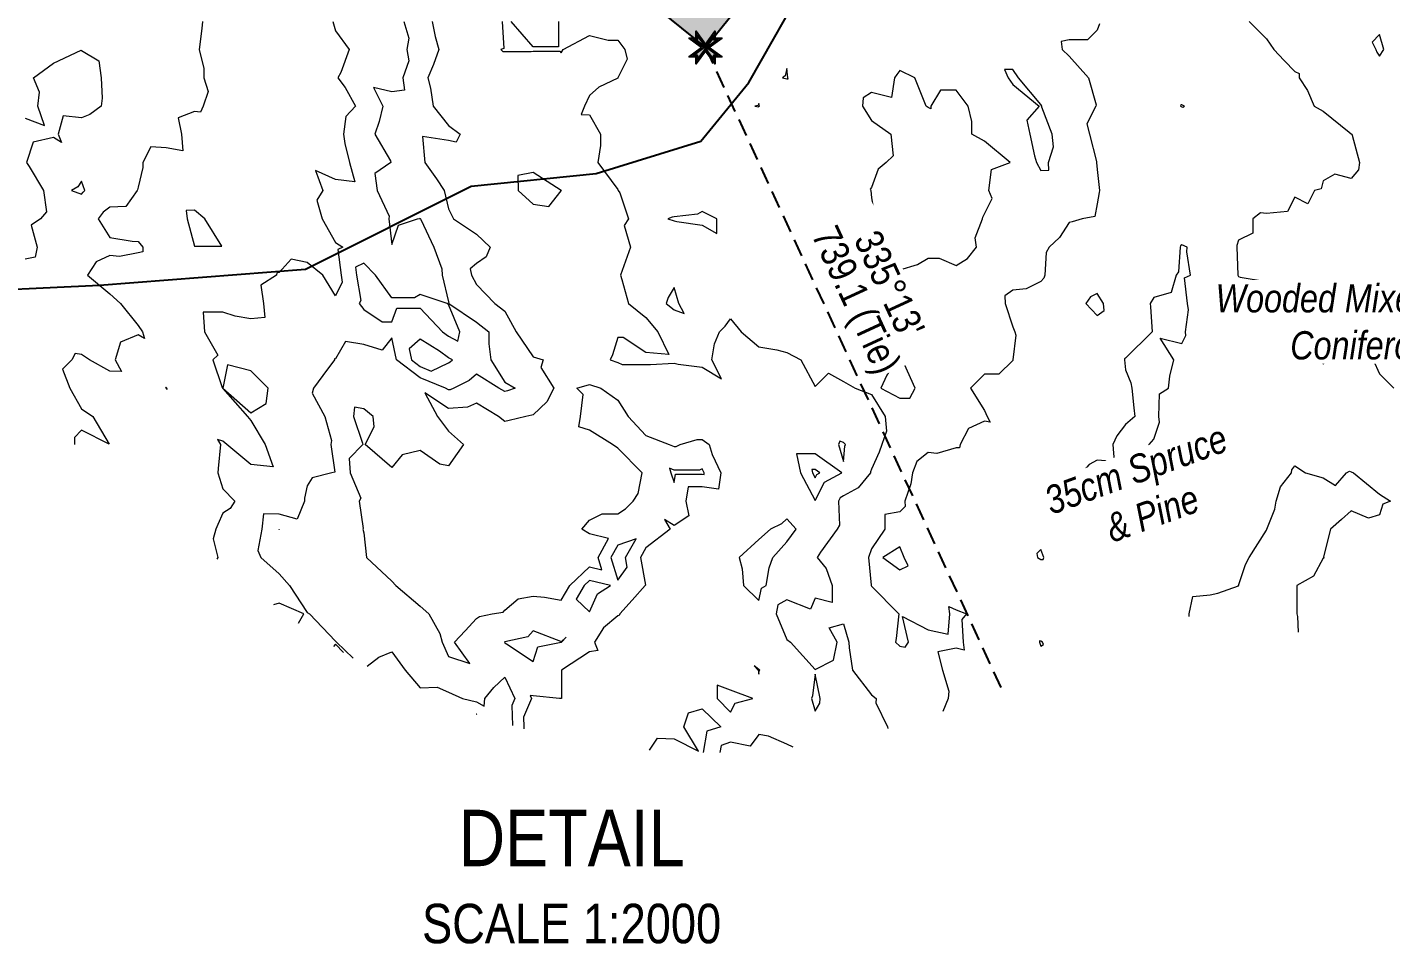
# Model space of a CAD drawing. Extents: x 528314 to 531043, y 6043383 to 6045203.
# Drawn here: x 529180.7 to 529664, y 6043411.6 to 6043739.3 of the extents above; entities that cross this region are included whole.
import ezdxf

# ---------------------------------------------------------------- set-up
doc = ezdxf.new("R2010")
doc.units = 0
doc.header["$LTSCALE"] = 5
doc.linetypes.add('foc-TIELINE', pattern=[1.875, 1.25, -0.625])
doc.layers.add('C-TOPO-MAJR', color=7, linetype='Continuous', lineweight=15, true_color=0xd3aa5f)
doc.layers.add('C-TOPO-MINR', color=7, linetype='Continuous', lineweight=13, true_color=0xe9d5af)
for name, color, linetype in [('DETAIL-T', 7, 'Continuous'), ('L-BD', 7, 'Continuous'), ('L-MON', 1, 'Continuous'), ('L-TIE', 7, 'foc-TIELINE'), ('P-PROPOSED', 10, 'Continuous'), ('P-PROPOSED-H', 21, 'Continuous'), ('T-BUSH-T', 110, 'Continuous'), ('WETLAND', 143, 'Continuous')]:
    doc.layers.add(name, color=color, linetype=linetype)
doc.styles.add('80CG', font='ARIALN.TTF', dxfattribs={"height": 10})
doc.styles.add('80L', font='ARIALN.TTF', dxfattribs={"height": 10})

# ---------------------------------------------------------------- blocks, each defined once
blk = doc.blocks.new('TEMP')
h = blk.add_hatch(color=255)
h.dxf.hatch_style = 1
h.paths.add_polyline_path([(0, 0.251), (-0.666, 1.152), (-0.666, 0.666), (-1.152, 0.666), (-0.251, 0), (-1.152, -0.666), (-0.666, -0.666), (-0.666, -1.152), (0, -0.251), (0.666, -1.152), (0.666, -0.666), (1.152, -0.666), (0.251, 0), (1.152, 0.666), (0.666, 0.666), (0.666, 1.152)])
h.paths.add_polyline_path([(0.566, 0.849), (0.566, 0.566), (0.849, 0.566), (0.083, 0), (0.849, -0.566), (0.566, -0.566), (0.566, -0.849), (0, -0.083), (-0.566, -0.849), (-0.566, -0.566), (-0.849, -0.566), (-0.083, 0), (-0.849, 0.566), (-0.566, 0.566), (-0.566, 0.849), (0, 0.083)], flags=16)
h = blk.add_hatch(color=1)
h.dxf.hatch_style = 1
h.paths.add_polyline_path([(0, 0.083), (-0.566, 0.849), (-0.566, 0.566), (-0.849, 0.566), (-0.083, 0), (-0.849, -0.566), (-0.566, -0.566), (-0.566, -0.849), (0, -0.083), (0.566, -0.849), (0.566, -0.566), (0.849, -0.566), (0.083, 0), (0.849, 0.566), (0.566, 0.566), (0.566, 0.849)])
at = {"color": 1}
for p, q in [((-0.083, 0), (0.083, 0)), ((0, 0.083), (0, -0.083))]:
    blk.add_line(p, q, dxfattribs=at)
at = {"color": 255, "flags": 128}
blk.add_lwpolyline([(-0.251, 0), (-1.152, 0.666), (-0.666, 0.666), (-0.666, 1.152), (0, 0.251), (0.666, 1.152), (0.666, 0.666), (1.152, 0.666), (0.251, 0), (1.152, -0.666), (0.666, -0.666), (0.666, -1.152), (0, -0.251), (-0.666, -1.152), (-0.666, -0.666), (-1.152, -0.666)], close=True, dxfattribs=at)
at = {"color": 1, "flags": 128}
blk.add_lwpolyline([(-0.083, 0), (-0.849, 0.566), (-0.566, 0.566), (-0.566, 0.849), (0, 0.083), (0.566, 0.849), (0.566, 0.566), (0.849, 0.566), (0.083, 0), (0.849, -0.566), (0.566, -0.566), (0.566, -0.849), (0, -0.083), (-0.566, -0.849), (-0.566, -0.566), (-0.849, -0.566)], close=True, dxfattribs=at)

msp = doc.modelspace()

# ---------------------------------------------------------------- hatches: boundary and pattern name
at = {"layer": 'P-PROPOSED-H'}
h = msp.add_hatch(color=256, dxfattribs=at)
h.dxf.hatch_style = 1
h.paths.add_polyline_path([(529577.891, 6043926.647), (529240.003, 6044199.045), (529008.127, 6044064.993), (529421.078, 6043732.114)])

# ---------------------------------------------------------------- linework, layer by layer
at = {"layer": 'C-TOPO-MAJR', "linetype": 'Continuous', "lineweight": 15, "flags": 128}
for points, elevation in [([(529314.173, 6043741.393), (529315.971, 6043735.399), (529315.302, 6043731.393), (529315.971, 6043727.387), (529313.791, 6043721.393), (529314.412, 6043716.958), (529309.977, 6043716.433), (529303.375, 6043717.995), (529306.697, 6043711.393), (529305.437, 6043705.933), (529303.924, 6043701.393), (529309.452, 6043691.918), (529309.539, 6043691.393), (529303.894, 6043687.476), (529304.737, 6043681.393), (529308.97, 6043672.4), (529308.844, 6043671.393), (529309.977, 6043662.311), (529312.244, 6043669.126), (529319.059, 6043671.393), (529319.875, 6043671.495), (529319.977, 6043671.698), (529320.074, 6043671.393), (529320.248, 6043671.122), (529324.831, 6043661.393), (529327.651, 6043653.719), (529327.816, 6043651.393), (529329.977, 6043642.034), (529330.084, 6043641.393), (529339.977, 6043634.739), (529344.304, 6043631.393), (529344.304, 6043627.066), (529345.023, 6043621.393), (529349.977, 6043613.567), (529353.598, 6043611.393), (529350.914, 6043610.456), (529349.977, 6043610.261), (529347.848, 6043611.393), (529339.977, 6043616.412), (529337.3, 6043614.07), (529331.947, 6043611.393), (529330.585, 6043610.785), (529329.977, 6043610.745), (529329.004, 6043611.393), (529319.977, 6043615.054), (529311.636, 6043621.393), (529309.977, 6043629.273), (529306.474, 6043624.896), (529299.977, 6043626.896), (529293.482, 6043627.888), (529289.977, 6043621.744), (529289.626, 6043621.744), (529289.626, 6043621.393), (529285.491, 6043615.879), (529282.128, 6043611.393), (529281.702, 6043609.669), (529286.223, 6043601.393), (529288.565, 6043592.805), (529288.364, 6043591.393), (529289.758, 6043581.612), (529288.666, 6043581.393), (529281.75, 6043579.62), (529279.977, 6043576.819), (529278.935, 6043572.435), (529278.945, 6043571.393), (529276.382, 6043564.988), (529269.977, 6043566.674), (529264.503, 6043566.867), (529263.833, 6043561.393), (529262.451, 6043553.868), (529263.512, 6043551.393), (529269.977, 6043545.592), (529273.615, 6043541.393), (529279.977, 6043531.851), (529280.709, 6043531.393), (529289.977, 6043521.7), (529290.353, 6043521.393), (529296.252, 6043515.657)], 2062.5), ([(529560.804, 6043740.566), (529559.977, 6043738.331), (529556.508, 6043734.862), (529549.977, 6043734.862), (529547.162, 6043734.208), (529547.498, 6043731.393), (529549.977, 6043729.081), (529556.897, 6043721.393), (529559.542, 6043711.828), (529559.453, 6043711.393), (529556.294, 6043705.076), (529557.215, 6043701.393), (529559.627, 6043691.743), (529559.691, 6043691.393), (529559.977, 6043688.875), (529560.807, 6043681.393), (529560.681, 6043680.689), (529559.977, 6043676.722), (529559.089, 6043672.281), (529554.648, 6043671.393), (529551.014, 6043670.356), (529549.977, 6043670.059), (529546.531, 6043664.839), (529542.927, 6043661.393), (529541.875, 6043659.495), (529541.387, 6043651.393), (529540.986, 6043650.384), (529539.977, 6043649.17), (529534.791, 6043646.579), (529529.977, 6043646.141), (529527.229, 6043644.141), (529527.366, 6043641.393), (529529.977, 6043633.079), (529530.683, 6043631.393), (529531.153, 6043630.217), (529530.049, 6043621.393), (529530.041, 6043621.329), (529529.977, 6043621.248), (529525.049, 6043616.321), (529519.977, 6043616.321), (529517.504, 6043613.866), (529515.013, 6043611.393), (529519.977, 6043603.457), (529520.909, 6043601.393), (529522.028, 6043599.342), (529519.977, 6043599.684), (529514.315, 6043597.055), (529511.38, 6043591.393), (529511.173, 6043590.197), (529509.977, 6043590.234), (529503.1, 6043588.27), (529499.977, 6043588.583), (529495.983, 6043585.387), (529494.446, 6043581.393), (529493.874, 6043577.496), (529491.708, 6043571.393), (529491.881, 6043569.489), (529489.977, 6043567.584), (529484.701, 6043566.669), (529484.701, 6043561.393), (529479.977, 6043554.467), (529478.859, 6043551.393), (529479.772, 6043541.598), (529479.869, 6043541.393), (529479.977, 6043541.236), (529489.651, 6043531.393), (529488.714, 6043522.656), (529488.45, 6043521.393), (529489.977, 6043519.971), (529491.826, 6043519.544), (529493.058, 6043521.393), (529490.915, 6043530.455), (529499.977, 6043525.728), (529507.139, 6043524.231), (529507.735, 6043531.393), (529507.362, 6043534.008), (529509.977, 6043532.819), (529513.614, 6043531.393), (529511.938, 6043529.432), (529512.484, 6043521.393), (529512.815, 6043518.555), (529509.977, 6043519.242), (529503.437, 6043517.933), (529505.071, 6043511.393), (529507.388, 6043503.982), (529507.13, 6043501.393), (529505.258, 6043496.85)], 2065), ([(529179.977, 6043707.105), (529186.87, 6043704.5), (529184.466, 6043711.393), (529185.051, 6043716.319), (529182.904, 6043721.393), (529189.977, 6043726.631), (529199.797, 6043731.214), (529199.977, 6043731.107), (529206.048, 6043727.465), (529206.917, 6043721.393), (529207.226, 6043714.144), (529206.906, 6043711.393), (529202.948, 6043708.422), (529199.977, 6043707.234), (529193.486, 6043707.884), (529191.633, 6043701.393), (529192.875, 6043698.495), (529189.977, 6043700.234), (529182.77, 6043698.6), (529180.438, 6043691.393), (529181.404, 6043689.966), (529186.507, 6043681.393), (529187.529, 6043673.841), (529185.368, 6043671.393), (529182.157, 6043669.213), (529184.215, 6043661.393), (529183.5, 6043657.87), (529179.977, 6043657.149)], 2060), ([(529592.488, 6043530.473), (529592.496, 6043531.393), (529593.774, 6043537.596), (529599.977, 6043538.2), (529602.665, 6043538.705), (529609.977, 6043541.315), (529610.114, 6043541.256), (529610.061, 6043541.393), (529612.439, 6043548.931), (529613.806, 6043551.393), (529619.977, 6043561.092), (529620.114, 6043561.393), (529622.889, 6043568.481), (529623.366, 6043571.393), (529624.916, 6043576.454), (529628.85, 6043581.393), (529628.929, 6043582.441), (529629.977, 6043583.896), (529633.73, 6043581.393), (529639.977, 6043579.558), (529644.425, 6043576.945), (529648.308, 6043581.393), (529649.351, 6043582.019), (529649.977, 6043581.778), (529650.742, 6043581.393), (529659.977, 6043573.862), (529663.939, 6043571.393), (529661.142, 6043570.228), (529659.977, 6043566.439), (529656.049, 6043565.321), (529649.977, 6043567.928), (529646.518, 6043564.852), (529642.625, 6043561.393), (529640.175, 6043551.592), (529640.274, 6043551.393), (529640.231, 6043551.139), (529639.977, 6043551.184), (529636.641, 6043544.729), (529630.699, 6043541.393), (529630.699, 6043540.671), (529630.699, 6043531.393), (529630.883, 6043530.487), (529631.13, 6043524.868)], 2065), ([(529276.805, 6043528.103), (529278.756, 6043531.393), (529269.977, 6043535.155), (529267.964, 6043534.652)], 2062.5), ([(529292.794, 6043517.688), (529289.977, 6043520.66), (529289.198, 6043519.881)], 2062.5), ([(529301.143, 6043512.909), (529305.323, 6043516.047), (529309.977, 6043517.907), (529314.63, 6043511.393), (529319.977, 6043505.157), (529325.998, 6043505.372), (529329.977, 6043503.641), (529334.922, 6043501.393), (529339.977, 6043500.263), (529342.649, 6043498.721), (529342.92, 6043501.393), (529346.09, 6043505.28), (529349.977, 6043508.967), (529353.54, 6043501.393), (529352.487, 6043498.883), (529352.735, 6043491.772)], 2062.5)]:
    msp.add_lwpolyline(points, dxfattribs=dict(at, elevation=elevation))
for points, elevation in [([(529522.488, 6043688.882), (529529.055, 6043691.393), (529519.977, 6043698.962), (529515.493, 6043701.393), (529515.493, 6043705.877), (529514.195, 6043711.393), (529509.977, 6043716.988), (529504.382, 6043716.988), (529501, 6043711.393), (529501, 6043710.37), (529499.977, 6043710.882), (529499.295, 6043711.393), (529498.835, 6043712.535), (529495.267, 6043721.393), (529489.977, 6043724.038), (529488.859, 6043722.511), (529488.04, 6043721.393), (529487.004, 6043714.366), (529479.977, 6043716.193), (529477.032, 6043714.338), (529476.768, 6043711.393), (529479.977, 6043706.313), (529486.764, 6043701.393), (529487.646, 6043693.724), (529485.125, 6043691.393), (529482.321, 6043689.049), (529479.977, 6043682.555), (529479.491, 6043681.879), (529479.664, 6043681.393), (529479.977, 6043678.893), (529481.234, 6043671.393), (529480.814, 6043670.556), (529483.639, 6043661.393), (529489.977, 6043653.338), (529496.202, 6043655.168), (529499.977, 6043657.468), (529503.902, 6043657.468), (529509.977, 6043654.902), (529513.985, 6043657.385), (529517.202, 6043661.393), (529516.686, 6043664.684), (529519.28, 6043671.393), (529519.36, 6043672.01), (529519.977, 6043673.194), (529522.71, 6043678.66), (529521.514, 6043681.393), (529522.488, 6043688.882)], 2065), ([(529201.172, 6043681.393), (529199.977, 6043684.748), (529198.581, 6043682.789), (529196.392, 6043681.393), (529199.977, 6043680.198), (529200.489, 6043680.881), (529201.172, 6043681.393)], 2060), ([(529591.681, 6043659.689), (529591.851, 6043661.393), (529589.977, 6043662.248), (529589.488, 6043661.882), (529589.355, 6043661.393), (529588.735, 6043652.635), (529587.889, 6043651.393), (529586.129, 6043645.241), (529579.977, 6043643.481), (529578.648, 6043641.393), (529578.832, 6043640.249), (529579.4, 6043631.393), (529569.977, 6043621.97), (529569.564, 6043621.806), (529569.564, 6043621.393), (529569.977, 6043617.933), (529571.847, 6043613.263), (529572.159, 6043611.393), (529572.952, 6043604.369), (529573.288, 6043601.393), (529569.977, 6043598.555), (529566.856, 6043594.514), (529565.446, 6043591.393), (529565.989, 6043585.381), (529559.977, 6043585.891), (529557.067, 6043584.303), (529554.48, 6043581.393), (529559.977, 6043577.233), (529569.347, 6043571.393), (529569.977, 6043570.874), (529572.313, 6043571.393), (529570.384, 6043571.801), (529572.652, 6043581.393), (529578.005, 6043589.421), (529578.334, 6043591.393), (529579.977, 6043593.365), (529581.983, 6043599.387), (529581.722, 6043601.393), (529581.958, 6043609.412), (529585.189, 6043611.393), (529585.668, 6043615.702), (529587.092, 6043621.393), (529582.286, 6043629.084), (529589.977, 6043627.164), (529591.34, 6043630.03), (529591.238, 6043631.393), (529592.259, 6043639.111), (529591.924, 6043641.393), (529590.903, 6043650.467), (529593.03, 6043651.393), (529591.681, 6043659.689)], 2065), ([(529333.334, 6043628.036), (529334.006, 6043631.393), (529329.977, 6043641.085), (529329.591, 6043641.393), (529319.977, 6043644.592), (529317.977, 6043643.393), (529309.977, 6043643.393), (529304.16, 6043651.393), (529299.977, 6043655.697), (529297.088, 6043654.282), (529297.45, 6043651.393), (529298.925, 6043642.445), (529298.41, 6043641.393), (529299.977, 6043639.246), (529306.51, 6043634.86), (529309.977, 6043634.86), (529311.669, 6043639.701), (529319.977, 6043639.701), (529327.935, 6043631.393), (529329.977, 6043629.844), (529333.334, 6043628.036)], 2062.5), ([(529480.471, 6043650.899), (529481.524, 6043651.393), (529479.977, 6043652.104), (529479.466, 6043651.904), (529479.674, 6043651.393), (529477.249, 6043644.121), (529477.067, 6043641.393), (529479.977, 6043637.228), (529484.186, 6043637.184), (529483.822, 6043641.393), (529480.471, 6043650.899)], 2065), ([(529420.575, 6043580.795), (529420.657, 6043581.393), (529419.977, 6043582.839), (529419.013, 6043582.357), (529409.977, 6043582.357), (529408.385, 6043582.985), (529408.85, 6043581.393), (529409.977, 6043577.923), (529410.495, 6043580.875), (529419.977, 6043580.875), (529420.575, 6043580.795)], 2062.5), ([(529460.583, 6043580.787), (529461.676, 6043581.393), (529459.977, 6043582.621), (529458.769, 6043582.601), (529459.029, 6043581.393), (529459.977, 6043579.617), (529460.583, 6043580.787)], 2062.5), ([(529392.752, 6043551.393), (529396.57, 6043557.986), (529389.977, 6043555.788), (529387.58, 6043551.393), (529389.977, 6043543.334), (529393.37, 6043548), (529392.752, 6043551.393)], 2062.5), ([(529491.564, 6043551.393), (529489.977, 6043555.203), (529483.901, 6043551.393), (529489.977, 6043546.999), (529492.983, 6043548.387), (529491.564, 6043551.393)], 2065), ([(529540.756, 6043550.614), (529541.076, 6043551.393), (529539.977, 6043554.157), (529538.596, 6043552.774), (529538.749, 6043551.393), (529539.977, 6043550.649), (529540.756, 6043550.614)], 2065), ([(529382.848, 6043538.522), (529387.439, 6043541.393), (529379.977, 6043543.218), (529378.095, 6043541.393), (529375.212, 6043536.629), (529379.977, 6043532.065), (529382.848, 6043538.522)], 2062.5), ([(529370.05, 6043521.393), (529371.752, 6043523.169), (529369.977, 6043521.533), (529369.793, 6043521.577), (529359.977, 6043525.385), (529358.131, 6043523.239), (529349.977, 6043521.457), (529349.925, 6043521.445), (529349.85, 6043521.393), (529349.977, 6043521.103), (529350.556, 6043520.814), (529359.977, 6043514.534), (529361.693, 6043519.677), (529369.977, 6043521.335), (529370.05, 6043521.393)], 2062.5)]:
    msp.add_lwpolyline(points, close=True, dxfattribs=dict(at, elevation=elevation))
at = {"layer": 'C-TOPO-MINR', "linetype": 'Continuous', "lineweight": 13, "flags": 128}
for points, elevation in [([(529242.867, 6043741.393), (529242.546, 6043738.824), (529241.619, 6043731.393), (529243.29, 6043724.706), (529243.29, 6043721.393), (529244.867, 6043716.503), (529243.051, 6043711.393), (529242.172, 6043709.198), (529239.977, 6043709.472), (529234.215, 6043707.155), (529235.431, 6043701.393), (529235.843, 6043695.527), (529229.977, 6043696.548), (529224.478, 6043696.892), (529221.73, 6043691.393), (529221.73, 6043689.64), (529219.977, 6043682.634), (529219.738, 6043681.632), (529219.72, 6043681.393), (529215.632, 6043675.738), (529209.977, 6043675.497), (529207.632, 6043673.738), (529205.873, 6043671.393), (529209.977, 6043664.828), (529217.872, 6043663.498), (529219.977, 6043663.338), (529221.727, 6043661.393), (529221.648, 6043659.722), (529219.977, 6043659.328), (529213.358, 6043658.012), (529209.977, 6043658.358), (529205.146, 6043656.224), (529202.096, 6043651.393), (529209.977, 6043644.827), (529213.777, 6043641.393), (529219.977, 6043633.571), (529221.537, 6043631.393), (529222.318, 6043629.052), (529219.977, 6043630.353), (529213.714, 6043627.656), (529211.812, 6043621.393), (529214.118, 6043617.252), (529209.977, 6043617.368), (529202.731, 6043621.393), (529199.977, 6043623.361), (529197.681, 6043623.689), (529196.534, 6043621.393), (529193.255, 6043618.115), (529195.84, 6043611.393), (529199.977, 6043604.071), (529203.91, 6043601.393), (529209.803, 6043591.567), (529199.977, 6043596.476), (529197.434, 6043593.936), (529197.434, 6043591.449)], 2061), ([(529289.076, 6043741.393), (529289.977, 6043738.016), (529294.835, 6043731.393), (529291.853, 6043723.269), (529290.743, 6043721.393), (529293.367, 6043718.003), (529297.077, 6043711.393), (529293.677, 6043707.693), (529292.82, 6043701.393), (529293.268, 6043698.102), (529294.875, 6043691.393), (529296.799, 6043684.571), (529289.977, 6043685.341), (529282.882, 6043688.488), (529285.527, 6043681.393), (529283.307, 6043678.063), (529285.213, 6043671.393), (529289.977, 6043663.057), (529292.517, 6043661.393), (529290.812, 6043660.558), (529291.959, 6043651.393), (529292.351, 6043649.019), (529289.977, 6043644.174), (529285.464, 6043651.393), (529279.977, 6043655.911), (529274.29, 6043657.08), (529269.977, 6043652.442), (529269.118, 6043652.252), (529269.098, 6043651.393), (529263.517, 6043647.853), (529264.478, 6043641.393), (529264.94, 6043636.43), (529259.977, 6043635.939), (529254.432, 6043636.938), (529249.977, 6043638.3), (529243.07, 6043638.3), (529243.519, 6043631.393), (529248.243, 6043623.127), (529246.51, 6043621.393), (529249.781, 6043611.589), (529249.899, 6043611.393), (529249.977, 6043611.32), (529258.752, 6043601.393), (529259.977, 6043599.923), (529265.057, 6043591.393), (529267.884, 6043583.486), (529259.977, 6043584.286), (529251.447, 6043591.393), (529249.977, 6043592.618), (529248.14, 6043593.23), (529249.242, 6043591.393), (529248.399, 6043582.971), (529248.241, 6043581.393), (529249.977, 6043575.677), (529254.308, 6043571.393), (529252.577, 6043568.793), (529249.977, 6043567.062), (529248.275, 6043563.095), (529247.545, 6043561.393), (529246.573, 6043557.99), (529248.224, 6043551.393), (529247.889, 6043550.778)], 2062), ([(529324.236, 6043741.393), (529325.32, 6043736.05), (529326.607, 6043731.393), (529324.64, 6043726.056), (529322.672, 6043721.393), (529323.643, 6043717.727), (529324.595, 6043711.393), (529329.977, 6043704.494), (529334.111, 6043701.393), (529332.733, 6043698.637), (529329.977, 6043699.139), (529320.774, 6043700.596), (529321.669, 6043691.393), (529325.734, 6043685.636), (529328.448, 6043681.393), (529329.977, 6043675.003), (529331.783, 6043671.393), (529339.977, 6043665.929), (529344.723, 6043661.393), (529343.378, 6043657.992), (529339.977, 6043655.549), (529337.741, 6043653.629), (529338.217, 6043651.393), (529339.977, 6043648.167), (529346.383, 6043641.393), (529349.977, 6043638.668), (529354.035, 6043631.393), (529359.977, 6043622.479), (529363.596, 6043621.393), (529362.691, 6043618.679), (529367.327, 6043611.393), (529364.85, 6043606.52), (529359.977, 6043601.98), (529359.542, 6043601.828), (529357.455, 6043601.393), (529351.471, 6043599.899), (529349.977, 6043599.525), (529347.748, 6043601.393), (529339.977, 6043606.049), (529336.759, 6043604.611), (529329.977, 6043604.166), (529321.651, 6043609.719), (529326.12, 6043601.393), (529329.977, 6043596.126), (529335.386, 6043591.393), (529333.132, 6043588.238), (529329.977, 6043583.823), (529326.885, 6043584.485), (529319.977, 6043589.305), (529313.549, 6043587.821), (529309.977, 6043583.229), (529300.451, 6043591.393), (529303.626, 6043597.744), (529303.262, 6043601.393), (529299.977, 6043604.101), (529296.739, 6043604.631), (529296.389, 6043601.393), (529299.515, 6043591.855), (529299.666, 6043591.393), (529294.862, 6043586.508), (529295.129, 6043581.393), (529298.95, 6043572.42), (529298.384, 6043571.393), (529299.765, 6043561.605), (529299.662, 6043561.393), (529299.977, 6043560.107), (529300.946, 6043551.393), (529309.977, 6043542.989), (529311.38, 6043541.393), (529319.977, 6043534.121), (529323.022, 6043531.393), (529326.967, 6043524.403), (529327.727, 6043521.393), (529329.977, 6043516.305), (529337.613, 6043513.757), (529332.157, 6043521.393), (529335.943, 6043525.427), (529339.977, 6043529.725), (529340.959, 6043530.411), (529345.477, 6043531.393), (529349.336, 6043532.034), (529349.977, 6043532.675), (529354.67, 6043536.7), (529359.977, 6043537.665), (529364.079, 6043537.291), (529369.977, 6043536.309), (529373.053, 6043541.393), (529379.977, 6043548.105), (529384.329, 6043547.041), (529383.034, 6043551.393), (529386.703, 6043558.12), (529379.977, 6043559.803), (529377.226, 6043561.393), (529379.977, 6043564.575), (529384.52, 6043566.85), (529389.977, 6043566.85), (529392.702, 6043568.668), (529395.43, 6043571.393), (529397.265, 6043574.105), (529398.705, 6043581.393), (529389.977, 6043590.121), (529388.196, 6043591.393), (529379.977, 6043596.531), (529376.234, 6043597.65), (529376.838, 6043601.393), (529377.777, 6043609.194), (529375.463, 6043611.393), (529379.977, 6043612.726), (529383.974, 6043611.393), (529389.977, 6043607.153), (529393.739, 6043601.393), (529399.977, 6043594.635), (529408.191, 6043591.393), (529409.977, 6043590.688), (529410.682, 6043590.688), (529412.091, 6043591.393), (529418.121, 6043593.249), (529419.977, 6043593.146), (529422.403, 6043591.393), (529423.482, 6043587.888), (529426.539, 6043581.393), (529425.748, 6043575.622), (529419.977, 6043576.398), (529414.972, 6043576.398), (529414.095, 6043571.393), (529415.192, 6043566.178), (529409.977, 6043562.702), (529406.562, 6043564.808), (529408.583, 6043561.393), (529399.977, 6043554.781), (529398.015, 6043551.393), (529399.804, 6043541.566), (529399.678, 6043541.393), (529395.113, 6043536.257), (529390.79, 6043531.393), (529390.556, 6043530.814), (529389.977, 6043530.705), (529384.933, 6043526.437), (529381.723, 6043521.393), (529382.972, 6043518.398), (529379.977, 6043517.9), (529370.122, 6043511.393), (529370.122, 6043501.538), (529370.122, 6043501.393), (529369.977, 6043501.346), (529369.402, 6043501.393), (529359.977, 6043502.334), (529358.932, 6043502.438), (529359.423, 6043501.393), (529356.631, 6043494.739), (529356.748, 6043491.393), (529356.663, 6043490.689)], 2063), ([(529349, 6043741.393), (529349.605, 6043731.765), (529348.555, 6043731.393), (529349.275, 6043730.692), (529349.977, 6043730.701), (529359.284, 6043730.701), (529359.977, 6043730.839), (529369.423, 6043730.839), (529369.977, 6043730.285), (529370.619, 6043731.393), (529379.977, 6043736.437), (529386.584, 6043734.786), (529389.977, 6043734.786), (529392.522, 6043731.393), (529393.37, 6043728), (529390.066, 6043721.393), (529390.075, 6043721.295), (529389.977, 6043721.227), (529383.264, 6043718.106), (529379.977, 6043715.118), (529378.252, 6043711.393), (529376.997, 6043708.413), (529379.977, 6043708.322), (529383.937, 6043701.393), (529383.937, 6043697.433), (529382.929, 6043691.393), (529389.977, 6043681.751), (529390.173, 6043681.393), (529390.76, 6043680.61), (529393.826, 6043671.393), (529392.287, 6043669.083), (529394.486, 6043661.393), (529393.321, 6043658.049), (529391.003, 6043651.393), (529391.413, 6043649.957), (529393.858, 6043641.393), (529399.977, 6043636.46), (529404.196, 6043631.393), (529408.088, 6043623.282), (529399.977, 6043624.062), (529391.968, 6043629.402), (529389.977, 6043629.402), (529388.198, 6043623.172), (529387.308, 6043621.393), (529389.977, 6043620.504), (529391.578, 6043619.792), (529399.977, 6043619.792), (529401.648, 6043619.722), (529409.977, 6043620.255), (529411.44, 6043619.93), (529419.977, 6043618.862), (529426.727, 6043614.643), (529423.352, 6043621.393), (529424.299, 6043627.071), (529426.027, 6043631.393), (529428.056, 6043633.314), (529429.977, 6043636.001), (529433.803, 6043631.393), (529439.977, 6043626.08), (529446.35, 6043625.02), (529449.977, 6043623.984), (529454.877, 6043621.393), (529459.977, 6043611.949), (529464.695, 6043616.675), (529469.977, 6043613.74), (529474.201, 6043611.393), (529479.977, 6043609.188), (529484.748, 6043601.393), (529485.24, 6043596.13), (529483.594, 6043591.393), (529482.661, 6043588.709), (529479.977, 6043582.714), (529479.617, 6043581.753), (529479.581, 6043581.393), (529475.248, 6043576.122), (529469.977, 6043573.197), (529468.816, 6043572.554), (529468.215, 6043571.393), (529468.572, 6043562.798), (529467.823, 6043561.393), (529461.902, 6043553.319), (529460.677, 6043551.393), (529463.878, 6043547.492), (529465.962, 6043541.393), (529465.962, 6043535.408), (529459.977, 6043536.902), (529458.328, 6043533.042), (529449.977, 6043536.323), (529446.787, 6043534.583), (529446.104, 6043531.393), (529449.977, 6043522.34), (529451.254, 6043521.393), (529459.977, 6043511.723), (529466.424, 6043514.946), (529467.714, 6043521.393), (529464.909, 6043526.461), (529469.977, 6043527.92), (529471.862, 6043521.393), (529472.034, 6043519.336), (529473.257, 6043511.393), (529479.977, 6043502.658), (529481.536, 6043501.393), (529481.513, 6043499.857), (529485.64, 6043491.393), (529485.758, 6043490.76)], 2064), ([(529369.053, 6043741.393), (529369.053, 6043732.317), (529359.977, 6043732.317), (529352.195, 6043741.393)], 2064), ([(529560.804, 6043740.566), (529559.977, 6043738.331), (529556.508, 6043734.862), (529549.977, 6043734.862), (529547.162, 6043734.208), (529547.498, 6043731.393), (529549.977, 6043729.081), (529556.897, 6043721.393), (529559.542, 6043711.828), (529559.453, 6043711.393), (529556.294, 6043705.076), (529557.215, 6043701.393), (529559.627, 6043691.743), (529559.691, 6043691.393), (529559.977, 6043688.875), (529560.807, 6043681.393), (529560.681, 6043680.689), (529559.977, 6043676.722), (529559.089, 6043672.281), (529554.648, 6043671.393), (529551.014, 6043670.356), (529549.977, 6043670.059), (529546.531, 6043664.839), (529542.927, 6043661.393), (529541.875, 6043659.495), (529541.387, 6043651.393), (529540.986, 6043650.384), (529539.977, 6043649.17), (529534.791, 6043646.579), (529529.977, 6043646.141), (529527.229, 6043644.141), (529527.366, 6043641.393), (529529.977, 6043633.079), (529530.683, 6043631.393), (529531.153, 6043630.217), (529530.049, 6043621.393), (529530.041, 6043621.329), (529529.977, 6043621.248), (529525.049, 6043616.321), (529519.977, 6043616.321), (529517.504, 6043613.866), (529515.013, 6043611.393), (529519.977, 6043603.457), (529520.909, 6043601.393), (529522.028, 6043599.342), (529519.977, 6043599.684), (529514.315, 6043597.055), (529511.38, 6043591.393), (529511.173, 6043590.197), (529509.977, 6043590.234), (529503.1, 6043588.27), (529499.977, 6043588.583), (529495.983, 6043585.387), (529494.446, 6043581.393), (529493.874, 6043577.496), (529491.708, 6043571.393), (529491.881, 6043569.489), (529489.977, 6043567.584), (529484.701, 6043566.669), (529484.701, 6043561.393), (529479.977, 6043554.467), (529478.859, 6043551.393), (529479.772, 6043541.598), (529479.869, 6043541.393), (529479.977, 6043541.236), (529489.651, 6043531.393), (529488.714, 6043522.656), (529488.45, 6043521.393), (529489.977, 6043519.971), (529491.826, 6043519.544), (529493.058, 6043521.393), (529490.915, 6043530.455), (529499.977, 6043525.728), (529507.139, 6043524.231), (529507.735, 6043531.393), (529507.362, 6043534.008), (529509.977, 6043532.819), (529513.614, 6043531.393), (529511.938, 6043529.432), (529512.484, 6043521.393), (529512.815, 6043518.555), (529509.977, 6043519.242), (529503.437, 6043517.933), (529505.071, 6043511.393), (529507.388, 6043503.982), (529507.13, 6043501.393), (529505.258, 6043496.85)], 2065), ([(529613.757, 6043741.393), (529619.977, 6043735.174), (529622.544, 6043731.393), (529626.167, 6043727.583), (529629.977, 6043723.572), (529631.502, 6043722.918), (529631.502, 6043721.393), (529634.49, 6043716.88), (529636.887, 6043711.393), (529639.977, 6043709.54), (529649.25, 6043702.12), (529649.977, 6043701.49), (529650.152, 6043701.393), (529650.252, 6043701.118), (529652.927, 6043691.393), (529652.579, 6043688.791), (529649.977, 6043685.687), (529644.127, 6043687.243), (529639.977, 6043684.884), (529639.275, 6043682.095), (529636.902, 6043681.393), (529634.591, 6043676.779), (529629.977, 6043679.086), (529627.362, 6043674.008), (529619.977, 6043673.246), (529617.859, 6043673.511), (529615.036, 6043671.393), (529615.036, 6043666.334), (529609.977, 6043663.807), (529609.373, 6043661.997), (529609.44, 6043661.393), (529609.788, 6043651.582), (529609.784, 6043651.393), (529609.977, 6043650.925), (529610.632, 6043650.738), (529619.977, 6043649.184), (529628.401, 6043641.393), (529629.977, 6043637.119), (529633.879, 6043631.393), (529635.824, 6043625.546), (529639.145, 6043621.393), (529639.977, 6043620.008), (529640.9, 6043620.47), (529641.362, 6043621.393), (529642.59, 6043628.78), (529649.977, 6043626.094), (529657.757, 6043621.393), (529659.977, 6043616.481), (529665.064, 6043611.393)], 2066), ([(529179.977, 6043707.105), (529186.87, 6043704.5), (529184.466, 6043711.393), (529185.051, 6043716.319), (529182.904, 6043721.393), (529189.977, 6043726.631), (529199.797, 6043731.214), (529199.977, 6043731.107), (529206.048, 6043727.465), (529206.917, 6043721.393), (529207.226, 6043714.144), (529206.906, 6043711.393), (529202.948, 6043708.422), (529199.977, 6043707.234), (529193.486, 6043707.884), (529191.633, 6043701.393), (529192.875, 6043698.495), (529189.977, 6043700.234), (529182.77, 6043698.6), (529180.438, 6043691.393), (529181.404, 6043689.966), (529186.507, 6043681.393), (529187.529, 6043673.841), (529185.368, 6043671.393), (529182.157, 6043669.213), (529184.215, 6043661.393), (529183.5, 6043657.87), (529179.977, 6043657.149)], 2060), ([(529592.488, 6043530.473), (529592.496, 6043531.393), (529593.774, 6043537.596), (529599.977, 6043538.2), (529602.665, 6043538.705), (529609.977, 6043541.315), (529610.114, 6043541.256), (529610.061, 6043541.393), (529612.439, 6043548.931), (529613.806, 6043551.393), (529619.977, 6043561.092), (529620.114, 6043561.393), (529622.889, 6043568.481), (529623.366, 6043571.393), (529624.916, 6043576.454), (529628.85, 6043581.393), (529628.929, 6043582.441), (529629.977, 6043583.896), (529633.73, 6043581.393), (529639.977, 6043579.558), (529644.425, 6043576.945), (529648.308, 6043581.393), (529649.351, 6043582.019), (529649.977, 6043581.778), (529650.742, 6043581.393), (529659.977, 6043573.862), (529663.939, 6043571.393), (529661.142, 6043570.228), (529659.977, 6043566.439), (529656.049, 6043565.321), (529649.977, 6043567.928), (529646.518, 6043564.852), (529642.625, 6043561.393), (529640.175, 6043551.592), (529640.274, 6043551.393), (529640.231, 6043551.139), (529639.977, 6043551.184), (529636.641, 6043544.729), (529630.699, 6043541.393), (529630.699, 6043540.671), (529630.699, 6043531.393), (529630.883, 6043530.487), (529631.13, 6043524.868)], 2065), ([(529340.063, 6043495.742), (529339.977, 6043495.792), (529339.808, 6043495.829)], 2062), ([(529401.274, 6043483.03), (529404.05, 6043487.32), (529409.977, 6043487.048), (529418.666, 6043482.704), (529413.453, 6043491.393), (529415.038, 6043496.332), (529419.977, 6043497.784), (529426.5, 6043491.393), (529421.608, 6043489.762), (529420.281, 6043482.245)], 2063), ([(529452.135, 6043484.181), (529449.977, 6043485.163), (529443.38, 6043487.99), (529439.977, 6043488.67), (529436.919, 6043484.451), (529429.977, 6043485.885), (529426.608, 6043484.762), (529426.173, 6043482.295)], 2064)]:
    msp.add_lwpolyline(points, dxfattribs=dict(at, elevation=elevation))
for points, elevation in [([(529661.578, 6043731.393), (529659.977, 6043736.732), (529657.363, 6043734.007), (529658.656, 6043731.393), (529659.042, 6043730.458), (529659.977, 6043729.106), (529661.578, 6043731.393)], 2067), ([(529450.234, 6043721.393), (529449.977, 6043724.668), (529449.321, 6043722.049), (529448.34, 6043721.393), (529449.977, 6043720.991), (529450.366, 6043721.004), (529450.234, 6043721.393)], 2064), ([(529522.488, 6043688.882), (529529.055, 6043691.393), (529519.977, 6043698.962), (529515.493, 6043701.393), (529515.493, 6043705.877), (529514.195, 6043711.393), (529509.977, 6043716.988), (529504.382, 6043716.988), (529501, 6043711.393), (529501, 6043710.37), (529499.977, 6043710.882), (529499.295, 6043711.393), (529498.835, 6043712.535), (529495.267, 6043721.393), (529489.977, 6043724.038), (529488.859, 6043722.511), (529488.04, 6043721.393), (529487.004, 6043714.366), (529479.977, 6043716.193), (529477.032, 6043714.338), (529476.768, 6043711.393), (529479.977, 6043706.313), (529486.764, 6043701.393), (529487.646, 6043693.724), (529485.125, 6043691.393), (529482.321, 6043689.049), (529479.977, 6043682.555), (529479.491, 6043681.879), (529479.664, 6043681.393), (529479.977, 6043678.893), (529481.234, 6043671.393), (529480.814, 6043670.556), (529483.639, 6043661.393), (529489.977, 6043653.338), (529496.202, 6043655.168), (529499.977, 6043657.468), (529503.902, 6043657.468), (529509.977, 6043654.902), (529513.985, 6043657.385), (529517.202, 6043661.393), (529516.686, 6043664.684), (529519.28, 6043671.393), (529519.36, 6043672.01), (529519.977, 6043673.194), (529522.71, 6043678.66), (529521.514, 6043681.393), (529522.488, 6043688.882)], 2065), ([(529540.287, 6043711.393), (529539.977, 6043711.895), (529532.08, 6043721.393), (529529.977, 6043724.286), (529527.084, 6043724.286), (529528.434, 6043721.393), (529529.977, 6043719.045), (529539.403, 6043711.393), (529535.003, 6043706.367), (529536.051, 6043701.393), (529537.671, 6043693.699), (529538.473, 6043691.393), (529539.977, 6043688.492), (529542.738, 6043688.632), (529542.685, 6043691.393), (529544.424, 6043696.946), (529543.95, 6043701.393), (529540.367, 6043711.003), (529540.287, 6043711.393)], 2064), ([(529440.063, 6043711.307), (529440.192, 6043711.393), (529439.977, 6043712.326), (529439.797, 6043711.573), (529438.545, 6043711.393), (529439.977, 6043711.049), (529440.063, 6043711.307)], 2064), ([(529590.336, 6043711.034), (529590.865, 6043711.393), (529589.977, 6043711.835), (529589.583, 6043711.787), (529589.461, 6043711.393), (529589.977, 6043711.092), (529590.336, 6043711.034)], 2066), ([(529370.021, 6043681.393), (529370.055, 6043681.472), (529369.977, 6043681.422), (529369.948, 6043681.422), (529359.977, 6043687.875), (529354.645, 6043686.725), (529354.675, 6043681.393), (529359.977, 6043676.649), (529365.61, 6043675.76), (529369.977, 6043681.373), (529370.021, 6043681.393)], 2064), ([(529201.172, 6043681.393), (529199.977, 6043684.748), (529198.581, 6043682.789), (529196.392, 6043681.393), (529199.977, 6043680.198), (529200.489, 6043680.881), (529201.172, 6043681.393)], 2060), ([(529243.709, 6043671.393), (529239.977, 6043674.426), (529237.054, 6043674.316), (529237.369, 6043671.393), (529239.977, 6043661.693), (529249.677, 6043661.693), (529243.709, 6043671.393)], 2062), ([(529425.118, 6043671.393), (529419.977, 6043673.964), (529418.263, 6043673.107), (529409.977, 6043672.074), (529409.328, 6043672.042), (529407.698, 6043671.393), (529409.977, 6043670.713), (529410.884, 6043670.486), (529419.977, 6043669.189), (529425.118, 6043666.252), (529425.118, 6043671.393)], 2064), ([(529591.681, 6043659.689), (529591.851, 6043661.393), (529589.977, 6043662.248), (529589.488, 6043661.882), (529589.355, 6043661.393), (529588.735, 6043652.635), (529587.889, 6043651.393), (529586.129, 6043645.241), (529579.977, 6043643.481), (529578.648, 6043641.393), (529578.832, 6043640.249), (529579.4, 6043631.393), (529569.977, 6043621.97), (529569.564, 6043621.806), (529569.564, 6043621.393), (529569.977, 6043617.933), (529571.847, 6043613.263), (529572.159, 6043611.393), (529572.952, 6043604.369), (529573.288, 6043601.393), (529569.977, 6043598.555), (529566.856, 6043594.514), (529565.446, 6043591.393), (529565.989, 6043585.381), (529559.977, 6043585.891), (529557.067, 6043584.303), (529554.48, 6043581.393), (529559.977, 6043577.233), (529569.347, 6043571.393), (529569.977, 6043570.874), (529572.313, 6043571.393), (529570.384, 6043571.801), (529572.652, 6043581.393), (529578.005, 6043589.421), (529578.334, 6043591.393), (529579.977, 6043593.365), (529581.983, 6043599.387), (529581.722, 6043601.393), (529581.958, 6043609.412), (529585.189, 6043611.393), (529585.668, 6043615.702), (529587.092, 6043621.393), (529582.286, 6043629.084), (529589.977, 6043627.164), (529591.34, 6043630.03), (529591.238, 6043631.393), (529592.259, 6043639.111), (529591.924, 6043641.393), (529590.903, 6043650.467), (529593.03, 6043651.393), (529591.681, 6043659.689)], 2065), ([(529480.471, 6043650.899), (529481.524, 6043651.393), (529479.977, 6043652.104), (529479.466, 6043651.904), (529479.674, 6043651.393), (529477.249, 6043644.121), (529477.067, 6043641.393), (529479.977, 6043637.228), (529484.186, 6043637.184), (529483.822, 6043641.393), (529480.471, 6043650.899)], 2065), ([(529411.665, 6043641.393), (529409.977, 6043647.023), (529407.858, 6043643.512), (529407.149, 6043641.393), (529409.977, 6043639.204), (529413.559, 6043637.811), (529411.665, 6043641.393)], 2064), ([(529562.113, 6043641.393), (529559.977, 6043644.946), (529557.609, 6043643.761), (529555.917, 6043641.393), (529559.977, 6043637.185), (529562.441, 6043638.929), (529562.113, 6043641.393)], 2066), ([(529330.634, 6043620.736), (529331.386, 6043621.393), (529329.977, 6043622.152), (529326.833, 6043624.537), (529319.977, 6043628.704), (529316.078, 6043625.292), (529316.899, 6043621.393), (529319.977, 6043619.054), (529323.911, 6043617.459), (529329.977, 6043620.407), (529330.634, 6043620.736)], 2062), ([(529265.434, 6043605.936), (529266.1, 6043611.393), (529259.977, 6043617.592), (529251.71, 6043619.66), (529250.055, 6043611.393), (529259.977, 6043602.684), (529265.434, 6043605.936)], 2062), ([(529491.647, 6043619.723), (529491.982, 6043621.393), (529489.977, 6043622.061), (529489.304, 6043622.066), (529488.707, 6043621.393), (529485.321, 6043616.049), (529483.226, 6043611.393), (529489.977, 6043607.902), (529493.468, 6043607.902), (529495.433, 6043611.393), (529491.647, 6043619.723)], 2064), ([(529230.227, 6043611.393), (529229.977, 6043611.484), (529229.658, 6043611.712), (529229.892, 6043611.393), (529229.977, 6043611.121), (529230.353, 6043611.017), (529230.227, 6043611.393)], 2062), ([(529470.526, 6043590.844), (529470.732, 6043591.393), (529469.977, 6043592.104), (529468.769, 6043592.601), (529468.251, 6043591.393), (529469.977, 6043585.351), (529470.526, 6043590.844)], 2063), ([(529463.327, 6043578.043), (529469.368, 6043581.393), (529459.977, 6043588.175), (529453.305, 6043588.065), (529454.737, 6043581.393), (529459.977, 6043571.578), (529463.327, 6043578.043)], 2063), ([(529610.545, 6043580.825), (529610.9, 6043581.393), (529609.977, 6043583.471), (529608.938, 6043582.432), (529609.284, 6043581.393), (529609.977, 6043579.914), (529610.545, 6043580.825)], 2066), ([(529269.977, 6043561.411), (529269.958, 6043561.412), (529269.956, 6043561.393), (529269.951, 6043561.368), (529269.977, 6043561.308), (529270.045, 6043561.393), (529269.977, 6043561.411)], 2063), ([(529453.276, 6043561.393), (529449.977, 6043565.076), (529448.047, 6043563.323), (529444.189, 6043561.393), (529439.977, 6043557.707), (529432.989, 6043551.393), (529434.059, 6043547.311), (529434.544, 6043541.393), (529439.977, 6043536.135), (529440.905, 6043540.465), (529442.606, 6043541.393), (529443.611, 6043547.759), (529445.026, 6043551.393), (529449.977, 6043556.892), (529453.276, 6043561.393)], 2063), ([(529491.564, 6043551.393), (529489.977, 6043555.203), (529483.901, 6043551.393), (529489.977, 6043546.999), (529492.983, 6043548.387), (529491.564, 6043551.393)], 2065), ([(529540.756, 6043550.614), (529541.076, 6043551.393), (529539.977, 6043554.157), (529538.596, 6043552.774), (529538.749, 6043551.393), (529539.977, 6043550.649), (529540.756, 6043550.614)], 2065), ([(529540.528, 6043521.393), (529539.977, 6043521.76), (529539.534, 6043521.836), (529539.441, 6043521.393), (529539.977, 6043519.965), (529540.876, 6043520.494), (529540.528, 6043521.393)], 2066), ([(529440.125, 6043511.245), (529440.311, 6043511.393), (529439.977, 6043511.661), (529438.342, 6043513.028), (529439.806, 6043511.393), (529439.977, 6043510.054), (529440.125, 6043511.245)], 2063), ([(529461.579, 6043499.791), (529461.712, 6043501.393), (529459.977, 6043510.074), (529459.006, 6043502.364), (529458.628, 6043501.393), (529459.977, 6043496.863), (529461.579, 6043499.791)], 2064), ([(529431.586, 6043499.784), (529437.908, 6043501.393), (529429.977, 6043504.406), (529425.241, 6043506.129), (529425.241, 6043501.393), (529429.977, 6043496.513), (529431.586, 6043499.784)], 2063)]:
    msp.add_lwpolyline(points, close=True, dxfattribs=dict(at, elevation=elevation))
at = {"layer": 'L-TIE', "flags": 128}
msp.add_lwpolyline([(529421.078, 6043732.114), (529525.796, 6043505.245)], dxfattribs=at)
at = {"layer": 'P-PROPOSED'}
msp.add_lwpolyline([(529577.891, 6043926.647), (529240.003, 6044199.045), (529008.127, 6044064.993), (529421.078, 6043732.114)], close=True, dxfattribs=at)
at = {"layer": 'WETLAND'}
msp.add_lwpolyline([(529146.343, 6043632.633), (529151.236, 6043645.28), (529206.321, 6043647.91), (529279.316, 6043653.538), (529338.016, 6043682.988), (529382.297, 6043687.495), (529419.47, 6043698.89), (529436.502, 6043719.681), (529457.839, 6043757.36), (529499.816, 6043774.285), (529545.639, 6043786.09), (529576.67, 6043808.312), (529602.591, 6043815.725), (529597.105, 6043857.958), (529564.384, 6043899.415), (529581.831, 6043923.477), (529627.472, 6043934.192), (529762.608, 6043937.787), (529892.111, 6043885.802), (529941.016, 6043874.039)], dxfattribs=at)

# ---------------------------------------------------------------- block references
at = {"layer": 'L-MON', "xscale": 4.99741, "yscale": 4.99741, "zscale": 4.99741}
msp.add_blockref('TEMP', (529421.078, 6043732.114), dxfattribs=at)

# ---------------------------------------------------------------- texts
at = {"layer": 'DETAIL-T', "color": 3, "insert": (529373.65, 6043438.202), "char_height": 19.98964, "width": 105.45094, "attachment_point": 5, "style": '80CG', "bg_fill": 3, "box_fill_scale": 1.15, "bg_fill_color": 256, "bg_fill_true_color": 256, "bg_fill_transparency": 0}
msp.add_mtext('DETAIL\\P{\\H0.7x;SCALE 1:2000}', dxfattribs=at)

# ---------------------------------------------------------------- next in the draw order: texts
at = {"layer": 'L-BD', "insert": (529479.214, 6043675.663), "char_height": 9.99482, "width": 54.77148, "attachment_point": 1, "rotation": 294.7769, "line_spacing_factor": 0.775805, "style": '80L', "bg_fill": 3, "box_fill_scale": 1.15, "bg_fill_color": 256, "bg_fill_true_color": 256, "bg_fill_transparency": 0}
msp.add_mtext("\\pi8.0881;335°13'\\P\\pi0.31246;739.1 (Tie)", dxfattribs=at)
at = {"layer": 'T-BUSH-T', "insert": (529538.111, 6043575.026), "char_height": 9.99482, "attachment_point": 1, "rotation": 20, "style": '80L', "bg_fill": 3, "box_fill_scale": 1.15, "bg_fill_color": 256, "bg_fill_true_color": 256, "bg_fill_transparency": 0}
msp.add_mtext_dynamic_manual_height_columns('\\pi2.26236;{\\fArial Narrow|b0|i1|c0|p34;35cm Spruce \\P\\pi19.26242;& Pine}', width=71.07277, gutter_width=125.064, heights=[0], dxfattribs=at)
at = {"layer": 'WETLAND', "insert": (529601.136, 6043648.236), "char_height": 9.99482, "attachment_point": 1, "style": '80L', "bg_fill": 3, "box_fill_scale": 1.15, "bg_fill_color": 256, "bg_fill_true_color": 256, "bg_fill_transparency": 0}
msp.add_mtext_dynamic_manual_height_columns('\\pi0.76584;{\\fArial Narrow|b0|i1|c0|p34;Wooded Mixedwood Swamp/ \\P\\pi27.22552;Coniferous Swamp}', width=149.89271, gutter_width=49.974, heights=[0], dxfattribs=at)

doc.saveas('drawing.dxf')
